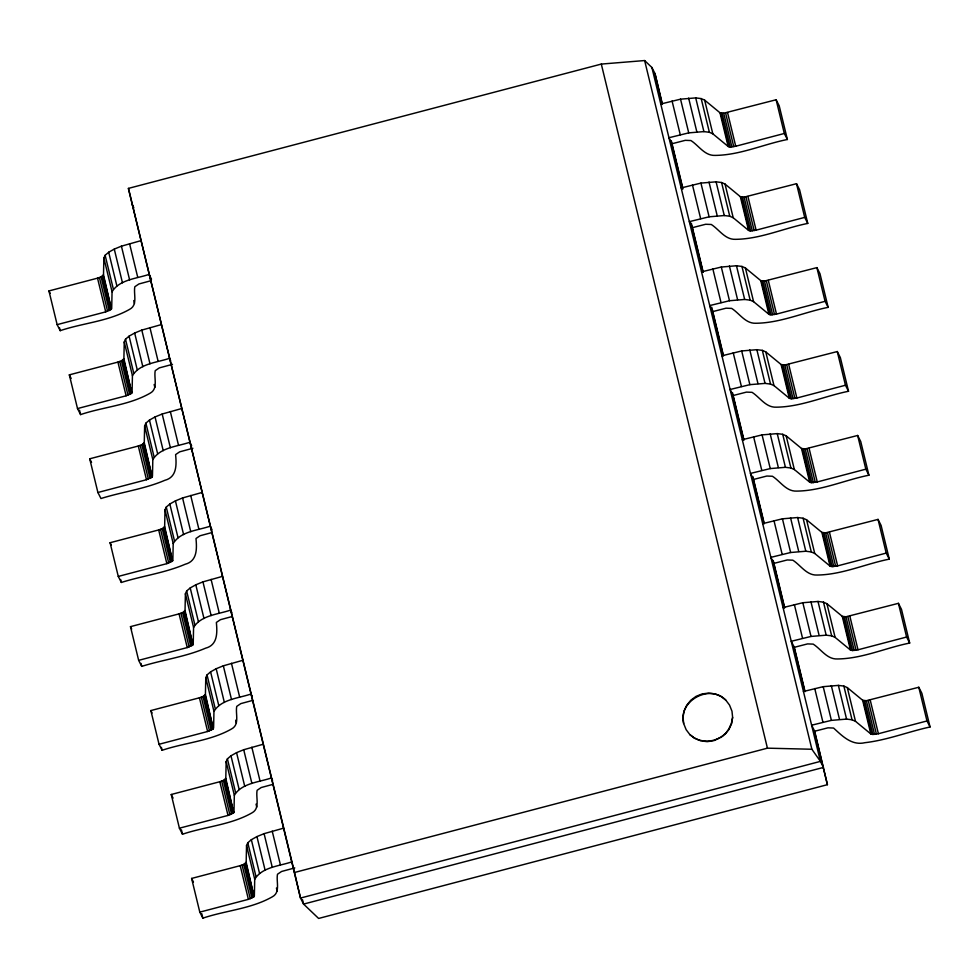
<?xml version="1.0" encoding="UTF-8"?>
<svg xmlns="http://www.w3.org/2000/svg" width="979" height="979" viewBox="0 0 979 979"><rect width="100%" height="100%" fill="white"/><g stroke="black" fill="none" stroke-linecap="round" stroke-linejoin="round"><path stroke-width="1.47" d="M103.505 274.818L101.094 276.898L97.533 278.158L48.95 290.934L57.137 324.636L105.72 311.873L111.398 309.156L103.505 274.818L103.872 258.064L105.132 255.299L108.693 252.227L114.274 249.094L121.42 246.17L140.866 240.687M111.692 308.52L112.059 291.766L103.872 258.064M123.892 358.742L121.469 360.823L117.921 362.095L69.325 374.859L77.512 408.561L126.107 395.797L131.786 393.093L123.892 358.742L124.247 341.989L125.508 339.223L129.081 336.152L134.661 333.031L141.808 330.094L161.254 324.624M132.079 392.444L132.434 375.691L124.247 341.989M57.137 324.636L60.209 330.669C83.056 322.948 108.424 321.442 129.656 309.327C138.076 304.897 133.364 294.116 134.833 286.737L138.92 283.971L150.705 280.789M144.268 442.667L141.857 444.76L138.296 446.02L89.713 458.796L97.9 492.498L146.483 479.722L152.161 477.018L144.268 442.667L144.635 425.914L145.895 423.148L149.457 420.077L155.037 416.956L162.184 414.019L181.629 408.549M152.455 476.369L152.822 459.616L144.635 425.914M77.512 408.561L80.584 414.594C103.431 406.872 128.812 405.367 150.032 393.252C158.451 388.834 153.752 378.041 155.22 370.674L159.296 367.896L172.5 364.347M164.656 526.592L162.233 528.684L158.684 529.945L110.089 542.721L118.275 576.423L166.858 563.647L172.549 560.943L164.656 526.592L165.01 509.839L166.271 507.085L169.832 504.014L175.425 500.881L182.571 497.944L202.017 492.474M172.842 560.294L173.197 543.553L165.01 509.839M185.031 610.529L182.608 612.609L179.059 613.87L130.476 626.646L138.651 660.348L187.246 647.572L192.924 644.867L185.031 610.529L185.398 593.776L186.646 591.01L190.22 587.938L195.8 584.806L202.947 581.869L222.392 576.398M193.218 644.231L193.573 627.478L185.398 593.776M205.419 694.454L202.996 696.534L199.435 697.794L150.852 710.57L159.039 744.273L207.621 731.497L213.3 728.792L205.419 694.454L205.774 677.701L207.034 674.935L210.595 671.863L216.175 668.73L223.334 665.806L242.768 660.323M213.593 728.156L213.96 711.403L205.774 677.701M225.794 778.378L223.371 780.459L219.822 781.731L171.239 794.495L179.414 828.197L228.009 815.434L233.687 812.729L225.794 778.378L226.161 761.625L227.409 758.86L230.983 755.788L236.563 752.655L243.71 749.73L263.155 744.26M233.981 812.08L234.336 795.327L226.161 761.625M159.039 744.273L162.11 750.293C184.958 742.584 210.326 741.079 231.558 728.963C239.977 724.533 235.266 713.752 236.747 706.373L240.822 703.607L252.619 700.426M246.17 862.303L243.759 864.396L240.198 865.656L191.615 878.432L199.802 912.134L248.385 899.358L254.063 896.654L246.17 862.303L246.537 845.55L247.797 842.784L251.358 839.713L256.939 836.592L264.085 833.655L283.531 828.185M254.356 896.005L254.724 879.252L246.537 845.55M179.414 828.197L182.486 834.23C205.333 826.509 230.714 825.003 251.933 812.888C260.353 808.47 255.654 797.677 257.122 790.298L261.209 787.532L272.994 784.35M199.802 912.134L202.873 918.155C225.721 910.433 251.089 908.928 272.321 896.813C280.74 892.395 276.029 881.602 277.498 874.235L281.585 871.469L294.789 867.908M689.901 734.654L694.894 738.46L689.901 734.654L686.132 729.673L683.672 723.518L683.024 717.277L684.076 711.035L686.732 705.223L690.819 700.218L696.057 696.363L702.09 693.94L708.515 693.095L714.878 693.891L720.764 696.277L725.757 700.083L729.514 705.064L731.986 711.219L732.622 717.46L731.582 723.701L728.927 729.514L724.839 734.519L728.743 729.147L731.399 723.334L732.622 717.46M683.672 723.518C677.737 701.111 709.787 683.415 725.757 700.083M112.059 291.766C119.426 279.517 136.681 278.685 149.053 274.389L151.512 279.211M132.434 375.691C139.801 363.442 157.056 362.609 169.44 358.326L170.664 360.737M152.822 459.616C160.189 447.379 177.444 446.534 189.816 442.251L191.651 445.861M173.197 543.553C180.564 531.303 197.819 530.459 210.191 526.176L212.039 529.786M193.573 627.478C200.94 615.228 218.195 614.396 230.579 610.101L231.803 612.511M213.96 711.403C221.327 699.153 238.582 698.321 250.954 694.025L252.19 696.436M234.336 795.327C241.703 783.078 258.958 782.245 271.342 777.962L272.566 780.361M254.724 879.252C262.091 867.015 279.345 866.17 291.718 861.887M694.711 738.093C704.268 743.404 716.726 741.568 724.656 734.152M720.654 737.603L723.799 735.29M713.569 740.797L719.418 738.007M814.687 731.227L827.977 727.825L833.582 728.046C842.344 736.086 851.852 745.827 864.91 742.694C887.158 740.124 908.255 731.729 930.05 726.981L926.978 720.96L878.396 733.736L872.901 734.458L870.82 733.944L855.487 721.315L852.048 719.785L846.566 719.1L831.391 720.373L811.628 725.206L814.687 731.227L827.414 784.681L318.616 918.449L303.576 904.094L300.504 898.061L128.408 188.396L601.302 64.076L644.635 60.551L651.904 67.502L654.975 73.523L662.428 104.19M660.776 104.007L680.54 99.173L695.714 97.9L701.197 98.598L704.647 100.127L719.969 112.756L723.701 113.221L776.127 99.76L779.198 105.793L787.385 139.495C763.302 144.317 740.038 155.135 715.172 155.404C704.696 155.906 698.81 145.59 690.917 140.548L685.312 140.327L672.022 143.742L668.963 137.721L688.726 132.875L703.901 131.602L709.383 132.3L712.822 133.829L728.156 146.458L730.236 146.972L735.731 146.238L784.314 133.474L787.385 139.495M681.151 187.944L700.927 183.097L716.09 181.825L721.584 182.522L725.023 184.052L740.357 196.681L744.077 197.146L796.514 183.697L799.586 189.718L807.761 223.42C783.677 228.242 760.414 239.06 735.547 239.329C725.084 239.831 719.186 229.514 711.292 224.485L705.688 224.264L692.41 227.666L689.338 221.646L709.114 216.812L724.276 215.539L729.759 216.224L733.21 217.754L748.543 230.383L750.612 230.897L756.106 230.163L804.701 217.399L807.761 223.42M701.539 271.868L721.303 267.034L736.477 265.762L741.96 266.447L745.411 267.977L760.732 280.606L764.452 281.071L816.89 267.622L819.961 273.643L828.148 307.345C804.065 312.166 780.789 322.984 755.935 323.254C745.46 323.755 739.561 313.451 731.668 308.409L726.063 308.189L712.785 311.591L709.726 305.57L729.49 300.737L744.664 299.464L750.147 300.149L753.585 301.679L768.919 314.308L770.999 314.822L776.494 314.1L825.077 301.324L828.148 307.345M192.887 448.272L179.683 451.833L175.596 454.599C176.575 464.792 176.966 477.201 164.827 480.31C144.427 489.047 122.069 491.923 100.959 498.519L97.9 492.498M721.915 355.793L741.69 350.959L756.853 349.687L762.335 350.372L765.786 351.902L781.12 364.531L784.84 365.008L837.278 351.547L840.349 357.568L848.524 391.27C824.44 396.103 801.177 406.909 776.31 407.178C765.847 407.692 759.949 397.376 752.056 392.334L746.451 392.114L733.173 395.516L730.101 389.495L749.865 384.661L765.04 383.389L770.522 384.086L773.973 385.604L789.294 398.233L791.375 398.747L796.869 398.025L845.464 385.249L848.524 391.27M211.856 532.576L200.059 535.758L195.984 538.523C196.95 548.717 197.342 561.126 185.215 564.234C164.802 572.972 142.445 575.848 121.347 582.444L118.275 576.423M742.302 439.718L762.066 434.884L777.24 433.611L782.723 434.309L786.161 435.839L801.495 448.455L805.215 448.933L857.653 435.471L860.725 441.492L868.911 475.207C844.816 480.028 821.552 490.834 796.698 491.103C786.223 491.617 780.324 481.301 772.431 476.259L766.826 476.039L753.549 479.453L750.477 473.42L770.253 468.586L785.427 467.313L790.91 468.011L794.348 469.541L809.682 482.157L811.762 482.684L817.257 481.949L865.84 469.174L868.911 475.207M232.231 616.501L220.446 619.683L216.359 622.448C217.338 632.654 217.73 645.051 205.59 648.171C185.19 656.897 162.832 659.773 141.722 666.369L138.651 660.348M762.678 523.643L782.441 518.809L797.616 517.536L803.098 518.234L806.549 519.763L821.883 532.392L825.603 532.857L878.041 519.396L881.1 525.429L889.287 559.131C865.203 563.953 841.94 574.771 817.073 575.04C806.61 575.542 800.712 565.226 792.819 560.184L787.214 559.964L773.936 563.378L770.865 557.357L790.628 552.511L805.803 551.238L811.285 551.936L814.736 553.465L830.057 566.095L832.138 566.608L837.632 565.874L886.215 553.098L889.287 559.131M783.053 607.58L802.829 602.734L818.003 601.461L823.486 602.158L826.925 603.688L842.258 616.317L845.978 616.782L898.416 603.333L901.488 609.354L909.675 643.056C885.579 647.878 862.315 658.696 837.449 658.965C826.986 659.467 821.087 649.15 813.194 644.121L807.589 643.901L794.312 647.303L791.24 641.282L811.016 636.448L826.178 635.175L831.66 635.861L835.111 637.39L850.445 650.019L852.513 650.533L858.008 649.799L906.603 637.035L909.675 643.056M803.441 691.504L823.204 686.671L838.379 685.398L843.861 686.083L847.312 687.613L862.634 700.242L866.366 700.707L918.791 687.258L921.863 693.279L930.05 726.981M651.904 67.502L820.414 761.381L300.504 898.061L294.532 872.485L767.426 748.164L811.872 749.253L820.414 761.381L823.474 767.414L303.576 904.094L302.523 899.75M702.053 741.005L707.144 741.641L712.284 740.968M696.069 738.937L700.78 740.846M132.006 204.183L133.842 207.793M48.95 290.934L50.174 293.345M69.325 374.859L71.173 378.481M89.713 458.796L91.549 462.406M110.089 542.721L111.325 545.132M130.476 626.646L131.7 629.056M150.852 710.57L152.075 712.981M171.239 794.495L173.075 798.118M191.615 878.432L193.45 882.042M776.127 99.76L784.314 133.474M796.514 183.697L804.701 217.399M816.89 267.622L825.077 301.324M837.278 351.547L845.464 385.249M857.653 435.471L865.84 469.174M878.041 519.396L886.215 553.098M898.416 603.333L906.603 637.035M918.791 687.258L926.978 720.96M727.544 112.536L735.731 146.238M747.932 196.461L756.106 230.163M768.307 280.398L776.494 314.1M788.682 364.323L796.869 398.025M809.07 448.247L817.257 481.949M829.446 532.172L837.632 565.874M849.833 616.097L858.008 649.799M870.209 700.034L878.396 733.736M725.574 112.977L733.76 146.679M745.961 196.901L754.148 230.603M766.337 280.826L774.524 314.528M786.724 364.751L794.899 398.453M807.1 448.676L815.287 482.378M827.475 532.613L835.662 566.315M847.863 616.537L856.05 650.24M868.238 700.462L876.425 734.164M723.701 113.221L731.876 146.923M744.077 197.146L752.264 230.848M764.452 281.071L772.639 314.773M784.84 365.008L793.027 398.71M805.215 448.933L813.402 482.635M825.603 532.857L833.778 566.56M845.978 616.782L854.165 650.484M866.366 700.707L874.541 734.409M722.049 113.27L730.236 146.972M742.425 197.195L750.612 230.897M762.812 281.12L770.999 314.822M783.188 365.045L791.375 398.747M803.575 448.982L811.762 482.684M823.951 532.906L832.138 566.608M844.339 616.831L852.513 650.533M864.714 700.756L872.901 734.458M720.777 113.111L728.963 146.813M741.152 197.036L749.339 230.738M761.54 280.961L769.727 314.663M781.915 364.886L790.102 398.588M802.303 448.81L810.477 482.512M822.678 532.747L830.865 566.449M843.054 616.672L851.24 650.374M863.441 700.597L871.628 734.299M719.969 112.756L728.156 146.458M740.357 196.681L748.543 230.383M760.732 280.606L768.919 314.308M781.12 364.531L789.294 398.233M801.495 448.455L809.682 482.157M821.883 532.392L830.057 566.095M842.258 616.317L850.445 650.019M862.634 700.242L870.82 733.944M704.647 100.127L712.822 133.829M725.023 184.052L733.21 217.754M745.411 267.977L753.585 301.679M765.786 351.902L773.973 385.604M786.161 435.839L794.348 469.541M806.549 519.763L814.736 553.465M826.925 603.688L835.111 637.39M847.312 687.613L855.487 721.315M701.197 98.598L709.383 132.3M721.584 182.522L729.759 216.224M741.96 266.447L750.147 300.149M762.335 350.372L770.522 384.086M782.723 434.309L790.91 468.011M803.098 518.234L811.285 551.936M823.486 602.158L831.66 635.861M843.861 686.083L852.048 719.785M695.714 97.9L703.901 131.602M716.09 181.825L724.276 215.539M736.477 265.762L744.664 299.464M756.853 349.687L765.04 383.389M777.24 433.611L785.427 467.313M797.616 517.536L805.803 551.238M818.003 601.461L826.178 635.175M838.379 685.398L846.566 719.1M688.641 98.108L696.828 131.81M709.016 182.033L717.203 215.735M729.404 265.958L737.579 299.66M749.779 349.882L757.966 383.584M770.167 433.807L778.342 467.509M790.542 517.732L798.729 551.446M810.918 601.669L819.105 635.371M831.306 685.594L839.492 719.296M680.54 99.173L688.726 132.875M700.927 183.097L709.114 216.812M721.303 267.034L729.49 300.737M741.69 350.959L749.865 384.661M762.066 434.884L770.253 468.586M782.441 518.809L790.628 552.511M802.829 602.734L811.016 636.448M823.204 686.671L831.391 720.373M672.083 101.033L680.27 134.747M692.471 184.97L700.658 218.672M712.847 268.895L721.034 302.597M733.234 352.819L741.409 386.521M753.61 436.744L761.797 470.446M773.985 520.669L782.172 554.371M794.373 604.606L802.56 638.308M814.748 688.531L822.935 722.233M671.313 140.805L682.791 188.054M691.345 223.273L703.167 271.978M711.721 307.198L723.554 355.903M732.463 392.591L743.93 439.84M752.839 476.516L764.318 523.765M773.214 560.441L784.693 607.69M794.312 647.303L805.068 691.615M662.245 104.484L654.975 73.523M671.973 144.586L682.791 189.143M691.81 226.271L702.995 272.309M712.369 310.918L723.187 355.475M732.928 395.577L743.746 440.134M753.487 480.224L763.938 523.3M774.046 564.883L784.497 607.947M793.871 646.568L804.701 691.113M814.43 731.215L827.414 784.681M644.635 60.551L811.872 749.253M601.302 64.076L767.426 748.164M128.408 188.396L294.532 872.485M129.558 243.661L137.745 277.375M149.934 327.598L158.121 361.3M170.322 411.523L178.508 445.225M190.697 495.447L198.884 529.149M211.085 579.372L219.259 613.074M231.46 663.297L239.647 696.999M251.836 747.234L260.022 780.936M272.223 831.159L280.41 864.861M121.42 246.17L129.607 279.872M141.808 330.094L149.995 363.796M162.184 414.019L170.37 447.721M182.571 497.944L190.746 531.646M202.947 581.869L211.134 615.571M223.334 665.806L231.509 699.508M243.71 749.73L251.897 783.433M264.085 833.655L272.272 867.357M133.768 300.565L134.478 303.49M154.144 384.49L154.853 387.415M235.67 720.201L236.38 723.126M256.045 804.126L256.755 807.051M276.433 888.051L277.143 890.988M114.274 249.094L122.461 282.796M134.661 333.031L142.848 366.733M155.037 416.956L163.224 450.658M175.425 500.881L183.599 534.583M195.8 584.806L203.987 618.508M216.175 668.73L224.362 702.432M236.563 752.655L244.75 786.37M256.939 836.592L265.125 870.294M108.693 252.227L116.88 285.929M129.081 336.152L137.256 369.854M149.457 420.077L157.643 453.779M169.832 504.014L178.019 537.716M190.22 587.938L198.407 621.641M210.595 671.863L218.782 705.565M230.983 755.788L239.157 789.49M251.358 839.713L259.545 873.415M105.132 255.299L113.319 289.001M125.508 339.223L133.695 372.926M145.895 423.148L154.07 456.85M166.271 507.085L174.458 540.787M186.646 591.01L194.833 624.712M207.034 674.935L215.221 708.637M227.409 758.86L235.596 792.562M247.797 842.784L255.984 876.486M103.223 275.454L111.398 309.156M123.599 359.391L131.786 393.093M143.974 443.316L152.161 477.018M164.362 527.24L172.549 560.943M184.737 611.165L192.924 644.867M205.125 695.09L213.3 728.792M225.5 779.027L233.687 812.729M245.888 862.952L254.063 896.654M102.391 276.176L110.578 309.878M122.767 360.101L130.953 393.803M143.154 444.025L151.329 477.728M163.53 527.95L171.717 561.652M183.917 611.887L192.092 645.589M204.293 695.812L212.48 729.514M224.668 779.737L232.855 813.439M245.056 863.662L253.243 897.364M101.094 276.898L109.281 310.6M121.469 360.823L129.656 394.525M141.857 444.76L150.032 478.462M162.233 528.684L170.419 562.387M182.608 612.609L190.795 646.311M202.996 696.534L211.183 730.236M223.371 780.459L231.558 814.161M243.759 864.396L251.933 898.098M99.43 277.583L107.617 311.285M119.805 361.508L127.992 395.21M140.193 445.433L148.38 479.135M160.568 529.37L168.755 563.072M180.956 613.295L189.131 646.997M201.331 697.219L209.518 730.921M221.707 781.144L229.894 814.846M242.094 865.069L250.281 898.771M97.533 278.158L105.72 311.873M117.921 362.095L126.107 395.797M138.296 446.02L146.483 479.722M158.684 529.945L166.858 563.647M179.059 613.87L187.246 647.572M199.435 697.794L207.621 731.497M219.822 781.731L228.009 815.434M240.198 865.656L248.385 899.358M59.486 327.732L60.209 330.669M79.519 410.189L80.584 414.594M120.637 579.519L121.347 582.444M141.013 663.444L141.722 666.369M161.4 747.369L162.11 750.293M181.421 829.825L182.486 834.23M201.796 913.762L202.873 918.155"/></g></svg>
